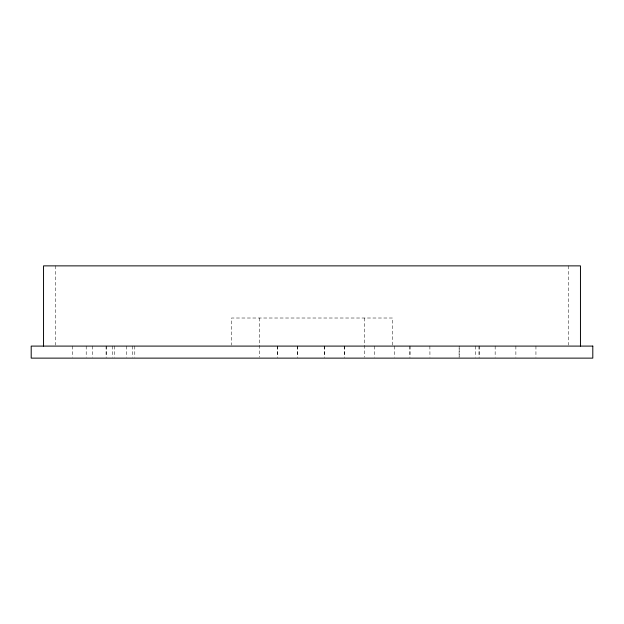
<?xml version="1.0" encoding="UTF-8"?>
<svg xmlns="http://www.w3.org/2000/svg" width="624" height="624" viewBox="0 0 624 624"><rect width="100%" height="100%" fill="white"/><g stroke="black" fill="none" stroke-linecap="round" stroke-linejoin="round"><path stroke-width="0.47" stroke-dasharray="3.12 2.34" d="M568.324 265.871L568.324 345.134M535.938 346.094L535.938 357.209M515.876 346.094L515.876 357.209M495.167 346.094L495.144 357.209M479.138 346.094L479.138 357.209M479.053 346.094L479.053 357.209M475.254 346.094L475.231 357.209M429.874 346.094L429.959 357.209M409.991 346.094L409.991 357.209M409.906 346.094L409.906 357.209M394.586 346.094L394.579 357.209M392.574 345.127L392.574 318.014L231.426 318.014L231.426 345.127M374.525 346.094L374.533 357.209M364.455 318.014L364.455 357.178M344.409 346.094L344.409 357.209M344.323 346.094L344.323 357.209M324.433 346.094L324.433 357.209M324.347 346.094L324.347 357.209M297.554 346.094L297.554 357.209M297.469 346.094L297.469 357.209M277.579 346.094L277.579 357.209M277.493 346.094L277.493 357.209M259.545 318.014L259.545 357.178M134.784 346.094L134.784 357.209M132.592 346.094L132.592 357.209M126.454 346.094L126.454 357.209M114.73 346.094L114.73 357.209M112.538 346.094L112.538 357.209M106.392 346.094L106.392 357.209M106.08 346.094L106.08 357.209M92.352 346.094L92.368 357.209M86.198 346.094L86.198 357.209M72.306 346.094L72.322 357.209M55.676 265.871L55.676 345.134M459.163 357.209L459.163 346.094L459.077 357.209"/><path stroke-width="0.94" d="M580.46 346.094L580.46 265.871L43.54 265.871L43.54 346.094M592.8 346.094L31.2 346.094L31.2 358.129L592.8 358.129L592.8 346.094"/></g></svg>
